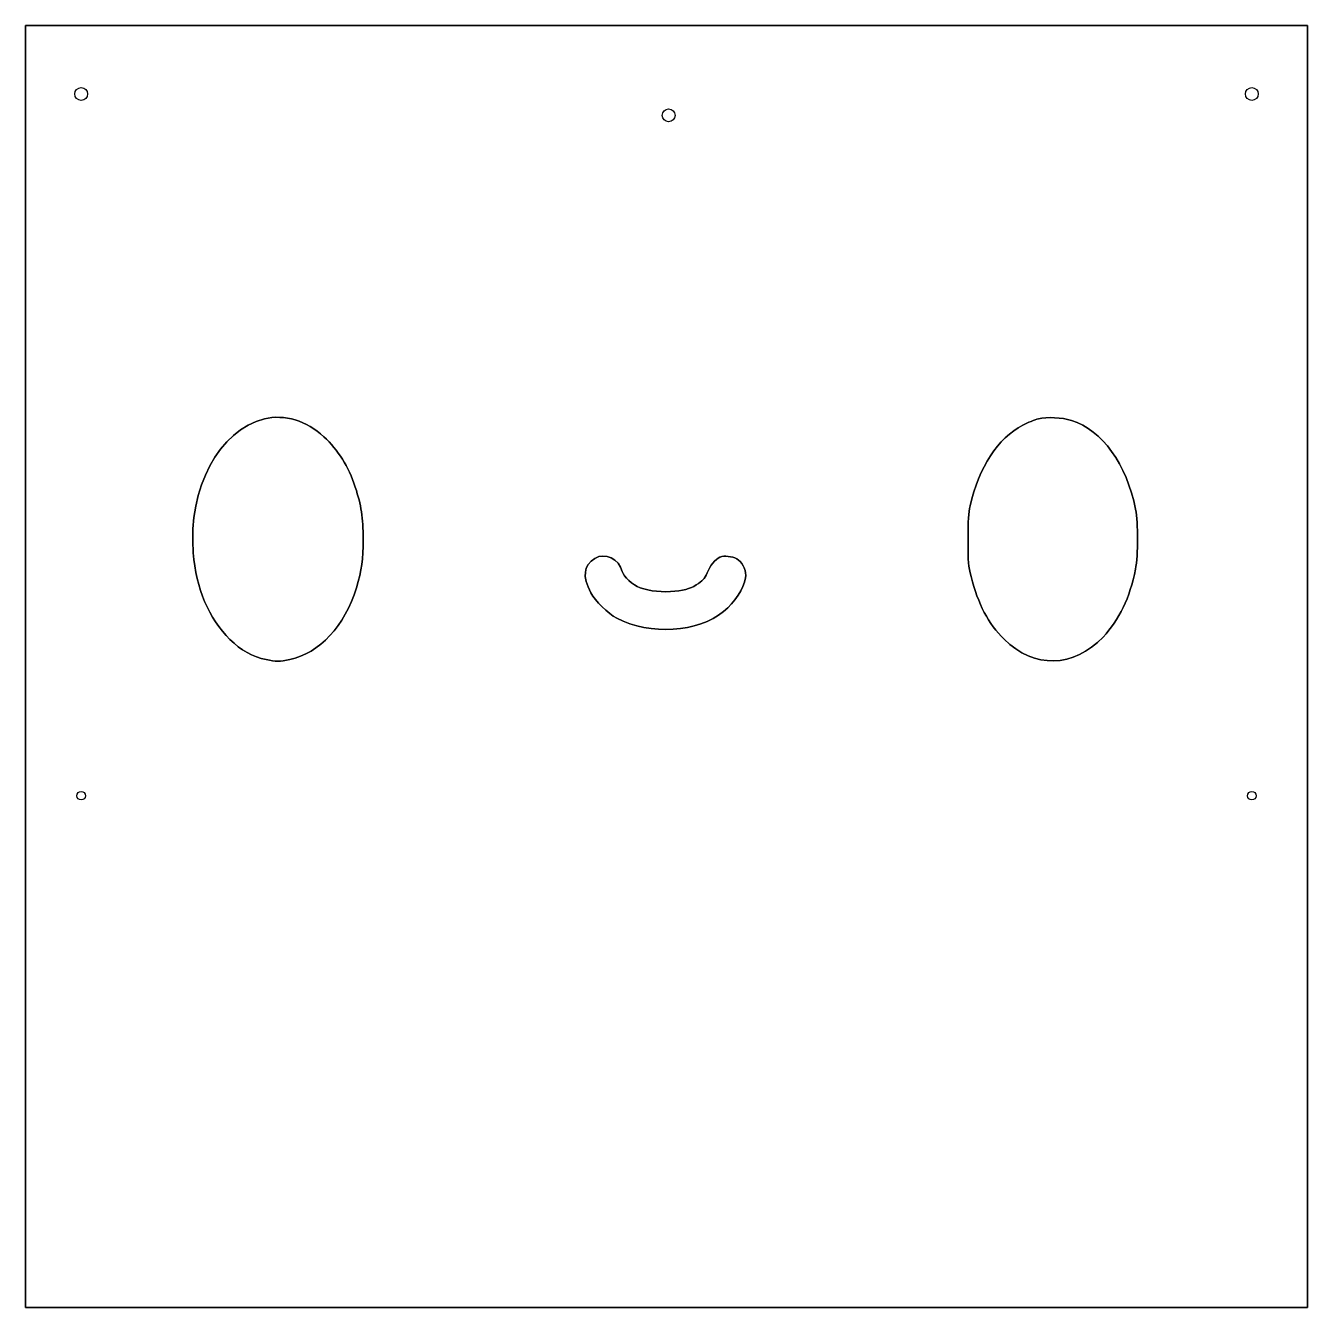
# Model space of a CAD drawing. Header units: millimetres. Extents: x -150 to 150, y -66 to 234.
import ezdxf

# ---------------------------------------------------------------- set-up
doc = ezdxf.new("R2010")
doc.units = ezdxf.units.MM
doc.layers.get('0').update_dxf_attribs({"linetype": 'CONTINUOUS'})

msp = doc.modelspace()

# ---------------------------------------------------------------- linework, layer by layer
for points in [[(-150.19, -66.32), (149.81, -66.32), (149.81, 233.68), (-150.19, 233.68)], [(-150.19, -66.32), (-150.19, 233.68), (149.81, 233.68), (149.81, -66.32)]]:
    msp.add_lwpolyline(points, close=True)
for centre, radius in [((-137.19, 217.68), 1.5), ((-137.19, 217.68), 1.5), ((136.81, 217.68), 1.5), ((136.81, 217.68), 1.5), ((0.31, 212.68), 1.5), ((0.31, 212.68), 1.5), ((-137.19, 53.44), 1), ((-137.19, 53.44), 1), ((136.81, 53.44), 1), ((136.81, 53.44), 1)]:
    msp.add_circle(centre, radius)
for points in [[(-110.96, 110.32), (-112.18, 125.37), (-104.93, 139.05), (-94.32, 141.64)], [(-94.32, 141.64), (-104.93, 139.05), (-112.18, 125.37), (-110.96, 110.32)], [(-94.32, 141.64), (-89.63, 142.78), (-84.39, 141.22), (-80.4, 137.46)], [(-80.4, 137.46), (-84.39, 141.22), (-89.63, 142.78), (-94.32, 141.64)], [(83.22, 140.16), (84.36, 140.77), (85.97, 141.43), (86.84, 141.64)], [(86.84, 141.64), (85.97, 141.43), (84.36, 140.77), (83.22, 140.16)], [(86.84, 141.64), (88.85, 142.15), (92.35, 141.99), (94.6, 141.27)], [(94.6, 141.27), (92.35, 141.99), (88.85, 142.15), (86.84, 141.64)], [(94.6, 141.27), (101.79, 139), (107.48, 131.11), (109.6, 120.48)], [(109.6, 120.48), (107.48, 131.11), (101.79, 139), (94.6, 141.27)], [(70.86, 121.27), (72.93, 130.37), (77.32, 137.12), (83.22, 140.16)], [(83.22, 140.16), (77.32, 137.12), (72.93, 130.37), (70.86, 121.27)], [(-80.4, 137.46), (-76.99, 134.29), (-74.68, 130.58), (-73.04, 125.64)], [(-73.04, 125.64), (-74.68, 130.58), (-76.99, 134.29), (-80.4, 137.46)], [(-73.04, 125.64), (-71.64, 121.4), (-71.19, 118.52), (-71.19, 113.46)], [(-71.19, 113.46), (-71.19, 118.52), (-71.64, 121.4), (-73.04, 125.64)], [(70.39, 113.33), (70.39, 118.02), (70.49, 119.58), (70.86, 121.27)], [(70.86, 121.27), (70.49, 119.58), (70.39, 118.02), (70.39, 113.33)], [(109.6, 120.48), (110.23, 117.2), (110.23, 109.79), (109.57, 106.45)], [(109.57, 106.45), (110.23, 109.79), (110.23, 117.2), (109.6, 120.48)], [(-71.19, 113.46), (-71.19, 108.78), (-71.54, 106.24), (-72.78, 102.09)], [(-72.78, 102.09), (-71.54, 106.24), (-71.19, 108.78), (-71.19, 113.46)], [(71.1, 104.73), (70.44, 107.33), (70.39, 107.91), (70.39, 113.33)], [(70.39, 113.33), (70.39, 107.91), (70.44, 107.33), (71.1, 104.73)], [(-102.36, 90), (-107.41, 95.05), (-110.27, 101.8), (-110.96, 110.32)], [(-110.96, 110.32), (-110.27, 101.8), (-107.41, 95.05), (-102.36, 90)], [(-17.9, 100.92), (-19.94, 104.73), (-19.62, 107.33), (-16.93, 108.99)], [(-16.93, 108.99), (-19.62, 107.33), (-19.94, 104.73), (-17.9, 100.92)], [(-16.93, 108.99), (-14.62, 110.42), (-11.26, 108.83), (-10.55, 105.92)], [(-10.55, 105.92), (-11.26, 108.83), (-14.62, 110.42), (-16.93, 108.99)], [(9.64, 106.22), (10.43, 107.88), (11.62, 109.13), (12.73, 109.39)], [(12.73, 109.39), (11.62, 109.13), (10.43, 107.88), (9.64, 106.22)], [(12.73, 109.39), (13.92, 109.68), (15.7, 109.34), (16.65, 108.6)], [(16.65, 108.6), (15.7, 109.34), (13.92, 109.68), (12.73, 109.39)], [(16.65, 108.6), (17.84, 107.7), (18.53, 105.92), (18.29, 104.42)], [(18.29, 104.42), (18.53, 105.92), (17.84, 107.7), (16.65, 108.6)], [(-10.55, 105.92), (-10.23, 104.71), (-8.14, 102.78), (-6.34, 102.11)], [(-6.34, 102.11), (-8.14, 102.78), (-10.23, 104.71), (-10.55, 105.92)], [(7.28, 103.12), (8.53, 104.02), (8.77, 104.34), (9.64, 106.22)], [(9.64, 106.22), (8.77, 104.34), (8.53, 104.02), (7.28, 103.12)], [(109.57, 106.45), (108.25, 99.71), (105.81, 94.63), (101.98, 90.58)], [(101.98, 90.58), (105.81, 94.63), (108.25, 99.71), (109.57, 106.45)], [(-72.78, 102.09), (-75.45, 93.22), (-81.48, 86.72), (-88.36, 85.29)], [(-88.36, 85.29), (-81.48, 86.72), (-75.45, 93.22), (-72.78, 102.09)], [(-6.34, 102.11), (-4.15, 101.29), (-1.02, 100.98), (1.78, 101.29)], [(1.78, 101.29), (-1.02, 100.98), (-4.15, 101.29), (-6.34, 102.11)], [(1.78, 101.29), (4.37, 101.58), (5.91, 102.09), (7.28, 103.12)], [(7.28, 103.12), (5.91, 102.09), (4.37, 101.58), (1.78, 101.29)], [(18.29, 104.42), (17.89, 101.93), (15.78, 98.67), (13.18, 96.53)], [(13.18, 96.53), (15.78, 98.67), (17.89, 101.93), (18.29, 104.42)], [(78.83, 90.05), (75.12, 93.73), (72.74, 98.2), (71.1, 104.73)], [(71.1, 104.73), (72.74, 98.2), (75.12, 93.73), (78.83, 90.05)], [(-11.85, 95), (-13.83, 96.03), (-16.93, 99.04), (-17.9, 100.92)], [(-17.9, 100.92), (-16.93, 99.04), (-13.83, 96.03), (-11.85, 95)], [(13.18, 96.53), (7.26, 91.61), (-4.07, 90.92), (-11.85, 95)], [(-11.85, 95), (-4.07, 90.92), (7.26, 91.61), (13.18, 96.53)], [(101.98, 90.58), (95.1, 83.33), (85.86, 83.12), (78.83, 90.05)], [(78.83, 90.05), (85.86, 83.12), (95.1, 83.33), (101.98, 90.58)], [(-93.92, 85.29), (-97.02, 85.95), (-99.85, 87.51), (-102.36, 90)], [(-102.36, 90), (-99.85, 87.51), (-97.02, 85.95), (-93.92, 85.29)], [(-88.36, 85.29), (-90.69, 84.81), (-91.59, 84.81), (-93.92, 85.29)], [(-93.92, 85.29), (-91.59, 84.81), (-90.69, 84.81), (-88.36, 85.29)]]:
    msp.add_open_spline(points, degree=3)

doc.saveas('drawing.dxf')
